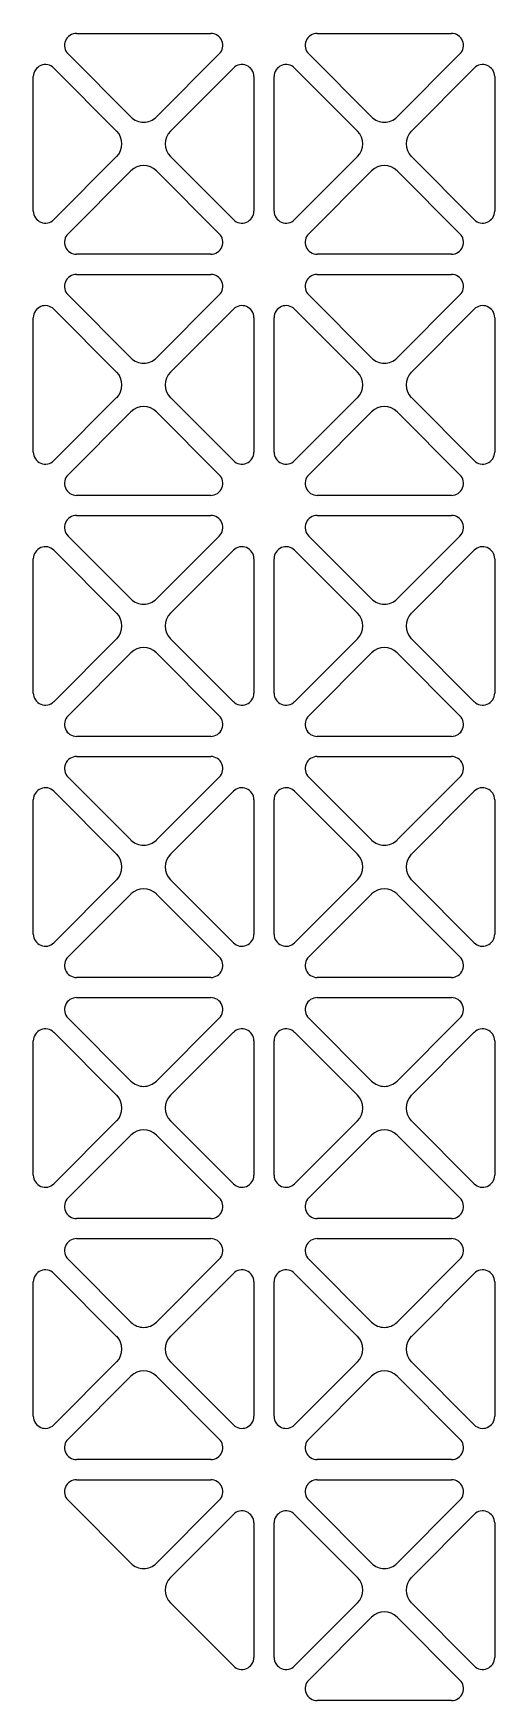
# Model space of a CAD drawing. Extents: x 59521 to 184406, y -1257 to 56672.
# Drawn here: x 68472.6 to 68518.6, y 15468.5 to 15634.5 of the extents above; entities that cross this region are included whole.
import ezdxf

# ---------------------------------------------------------------- set-up
doc = ezdxf.new("R2010")
doc.units = 0
doc.header["$MEASUREMENT"] = 0
doc.layers.get('0').update_dxf_attribs({"linetype": 'CONTINUOUS'})
doc.layers.add('WANGKONG_0', color=7, linetype='CONTINUOUS')

# ---------------------------------------------------------------- blocks, each defined once
blk = doc.blocks.new('ju77')
at = {"layer": 'WANGKONG_0', "color": 87, "linetype": 'Continuous'}
for p, q in [((-266.73, 155), (-253.35, 155)), ((-242.73, 155), (-229.35, 155)), ((-261.31, 146.69), (-267.58, 152.95)), ((-252.5, 152.95), (-258.77, 146.69)), ((-237.31, 146.69), (-243.58, 152.95)), ((-228.5, 152.95), (-234.77, 146.69)), ((-268.99, 151.54), (-262.73, 145.27)), ((-257.35, 145.27), (-251.09, 151.54)), ((-244.99, 151.54), (-238.73, 145.27)), ((-233.35, 145.27), (-227.09, 151.54)), ((-271.04, 137.31), (-271.04, 150.69)), ((-249.04, 150.69), (-249.04, 137.31)), ((-247.04, 137.31), (-247.04, 150.69)), ((-225.04, 150.69), (-225.04, 137.31)), ((-262.73, 142.73), (-268.99, 136.46)), ((-267.58, 135.05), (-261.31, 141.31)), ((-258.77, 141.31), (-252.5, 135.05)), ((-251.09, 136.46), (-257.35, 142.73)), ((-238.73, 142.73), (-244.99, 136.46)), ((-243.58, 135.05), (-237.31, 141.31)), ((-234.77, 141.31), (-228.5, 135.05)), ((-227.09, 136.46), (-233.35, 142.73)), ((-253.35, 133), (-266.73, 133)), ((-229.35, 133), (-242.73, 133)), ((-266.73, 131), (-253.35, 131)), ((-242.73, 131), (-229.35, 131)), ((-261.31, 122.69), (-267.58, 128.95)), ((-252.5, 128.95), (-258.77, 122.69)), ((-237.31, 122.69), (-243.58, 128.95)), ((-228.5, 128.95), (-234.77, 122.69)), ((-271.04, 113.31), (-271.04, 126.69)), ((-268.99, 127.54), (-262.73, 121.27)), ((-257.35, 121.27), (-251.09, 127.54)), ((-249.04, 126.69), (-249.04, 113.31)), ((-247.04, 113.31), (-247.04, 126.69)), ((-244.99, 127.54), (-238.73, 121.27)), ((-233.35, 121.27), (-227.09, 127.54)), ((-225.04, 126.69), (-225.04, 113.31)), ((-262.73, 118.73), (-268.99, 112.46)), ((-251.09, 112.46), (-257.35, 118.73)), ((-238.73, 118.73), (-244.99, 112.46)), ((-227.09, 112.46), (-233.35, 118.73)), ((-267.58, 111.05), (-261.31, 117.31)), ((-258.77, 117.31), (-252.5, 111.05)), ((-243.58, 111.05), (-237.31, 117.31)), ((-234.77, 117.31), (-228.5, 111.05)), ((-253.35, 109), (-266.73, 109)), ((-229.35, 109), (-242.73, 109)), ((-266.73, 107), (-253.35, 107)), ((-242.73, 107), (-229.35, 107)), ((-261.31, 98.69), (-267.58, 104.95)), ((-252.5, 104.95), (-258.77, 98.69)), ((-237.31, 98.69), (-243.58, 104.95)), ((-228.5, 104.95), (-234.77, 98.69)), ((-268.99, 103.54), (-262.73, 97.27)), ((-257.35, 97.27), (-251.09, 103.54)), ((-244.99, 103.54), (-238.73, 97.27)), ((-233.35, 97.27), (-227.09, 103.54)), ((-271.04, 89.31), (-271.04, 102.69)), ((-249.04, 102.69), (-249.04, 89.31)), ((-247.04, 89.31), (-247.04, 102.69)), ((-225.04, 102.69), (-225.04, 89.31)), ((-262.73, 94.73), (-268.99, 88.46)), ((-251.09, 88.46), (-257.35, 94.73)), ((-238.73, 94.73), (-244.99, 88.46)), ((-227.09, 88.46), (-233.35, 94.73)), ((-267.58, 87.05), (-261.31, 93.31)), ((-258.77, 93.31), (-252.5, 87.05)), ((-243.58, 87.05), (-237.31, 93.31)), ((-234.77, 93.31), (-228.5, 87.05)), ((-253.35, 85), (-266.73, 85)), ((-229.35, 85), (-242.73, 85)), ((-266.73, 83), (-253.35, 83)), ((-242.73, 83), (-229.35, 83)), ((-261.31, 74.69), (-267.58, 80.95)), ((-252.5, 80.95), (-258.77, 74.69)), ((-237.31, 74.69), (-243.58, 80.95)), ((-228.5, 80.95), (-234.77, 74.69)), ((-271.04, 65.31), (-271.04, 78.69)), ((-268.99, 79.54), (-262.73, 73.27)), ((-257.35, 73.27), (-251.09, 79.54)), ((-249.04, 78.69), (-249.04, 65.31)), ((-247.04, 65.31), (-247.04, 78.69)), ((-244.99, 79.54), (-238.73, 73.27)), ((-233.35, 73.27), (-227.09, 79.54)), ((-225.04, 78.69), (-225.04, 65.31)), ((-262.73, 70.73), (-268.99, 64.46)), ((-251.09, 64.46), (-257.35, 70.73)), ((-238.73, 70.73), (-244.99, 64.46)), ((-227.09, 64.46), (-233.35, 70.73)), ((-267.58, 63.05), (-261.31, 69.31)), ((-258.77, 69.31), (-252.5, 63.05)), ((-243.58, 63.05), (-237.31, 69.31)), ((-234.77, 69.31), (-228.5, 63.05)), ((-253.35, 61), (-266.73, 61)), ((-229.35, 61), (-242.73, 61)), ((-266.73, 59), (-253.35, 59)), ((-242.73, 59), (-229.35, 59)), ((-261.31, 50.69), (-267.58, 56.95)), ((-252.5, 56.95), (-258.77, 50.69)), ((-237.31, 50.69), (-243.58, 56.95)), ((-228.5, 56.95), (-234.77, 50.69)), ((-268.99, 55.54), (-262.73, 49.27)), ((-257.35, 49.27), (-251.09, 55.54)), ((-244.99, 55.54), (-238.73, 49.27)), ((-233.35, 49.27), (-227.09, 55.54)), ((-271.04, 41.31), (-271.04, 54.69)), ((-249.04, 54.69), (-249.04, 41.31)), ((-247.04, 41.31), (-247.04, 54.69)), ((-225.04, 54.69), (-225.04, 41.31)), ((-262.73, 46.73), (-268.99, 40.46)), ((-251.09, 40.46), (-257.35, 46.73)), ((-238.73, 46.73), (-244.99, 40.46)), ((-227.09, 40.46), (-233.35, 46.73)), ((-267.58, 39.05), (-261.31, 45.31)), ((-258.77, 45.31), (-252.5, 39.05)), ((-243.58, 39.05), (-237.31, 45.31)), ((-234.77, 45.31), (-228.5, 39.05)), ((-253.35, 37), (-266.73, 37)), ((-229.35, 37), (-242.73, 37)), ((-266.73, 35), (-253.35, 35)), ((-242.73, 35), (-229.35, 35)), ((-261.31, 26.69), (-267.58, 32.95)), ((-252.5, 32.95), (-258.77, 26.69)), ((-237.31, 26.69), (-243.58, 32.95)), ((-228.5, 32.95), (-234.77, 26.69)), ((-271.04, 17.31), (-271.04, 30.69)), ((-268.99, 31.54), (-262.73, 25.27)), ((-257.35, 25.27), (-251.09, 31.54)), ((-249.04, 30.69), (-249.04, 17.31)), ((-247.04, 17.31), (-247.04, 30.69)), ((-244.99, 31.54), (-238.73, 25.27)), ((-233.35, 25.27), (-227.09, 31.54)), ((-225.04, 30.69), (-225.04, 17.31)), ((-262.73, 22.73), (-268.99, 16.46)), ((-251.09, 16.46), (-257.35, 22.73)), ((-238.73, 22.73), (-244.99, 16.46)), ((-227.09, 16.46), (-233.35, 22.73)), ((-267.58, 15.05), (-261.31, 21.31)), ((-258.77, 21.31), (-252.5, 15.05)), ((-243.58, 15.05), (-237.31, 21.31)), ((-234.77, 21.31), (-228.5, 15.05)), ((-253.35, 13), (-266.73, 13)), ((-229.35, 13), (-242.73, 13)), ((-266.73, 11), (-253.35, 11)), ((-242.73, 11), (-229.35, 11)), ((-261.31, 2.69), (-267.58, 8.95)), ((-252.5, 8.95), (-258.77, 2.69)), ((-237.31, 2.69), (-243.58, 8.95)), ((-228.5, 8.95), (-234.77, 2.69)), ((-257.35, 1.27), (-251.09, 7.54)), ((-249.04, 6.69), (-249.04, -6.69)), ((-247.04, -6.69), (-247.04, 6.69)), ((-244.99, 7.54), (-238.73, 1.27)), ((-233.35, 1.27), (-227.09, 7.54)), ((-225.04, 6.69), (-225.04, -6.69)), ((-251.09, -7.54), (-257.35, -1.27)), ((-238.73, -1.27), (-244.99, -7.54)), ((-227.09, -7.54), (-233.35, -1.27)), ((-243.58, -8.95), (-237.31, -2.69)), ((-234.77, -2.69), (-228.5, -8.95)), ((-229.35, -11), (-242.73, -11))]:
    blk.add_line(p, q, dxfattribs=at)
for centre, radius, start, end in [((-266.73, 153.8), 1.2, 90, 225), ((-253.35, 153.8), 1.2, 315, 90), ((-242.73, 153.8), 1.2, 90, 225), ((-229.35, 153.8), 1.2, 315, 90), ((-269.84, 150.69), 1.2, 45, 180), ((-250.24, 150.69), 1.2, 0, 135), ((-245.84, 150.69), 1.2, 45, 180), ((-226.24, 150.69), 1.2, 0, 135), ((-260.04, 147.96), 1.8, 225, 315), ((-236.04, 147.96), 1.8, 225, 315), ((-264, 144), 1.8, 315, 45), ((-256.08, 144), 1.8, 135, 225), ((-240, 144), 1.8, 315, 45), ((-232.08, 144), 1.8, 135, 225), ((-260.04, 140.04), 1.8, 45, 135), ((-236.04, 140.04), 1.8, 45, 135), ((-269.84, 137.31), 1.2, 180, 315), ((-250.24, 137.31), 1.2, 225, 0), ((-245.84, 137.31), 1.2, 180, 315), ((-226.24, 137.31), 1.2, 225, 0), ((-266.73, 134.2), 1.2, 135, 270), ((-253.35, 134.2), 1.2, 270, 45), ((-242.73, 134.2), 1.2, 135, 270), ((-229.35, 134.2), 1.2, 270, 45), ((-266.73, 129.8), 1.2, 90, 225), ((-253.35, 129.8), 1.2, 315, 90), ((-242.73, 129.8), 1.2, 90, 225), ((-229.35, 129.8), 1.2, 315, 90), ((-269.84, 126.69), 1.2, 45, 180), ((-250.24, 126.69), 1.2, 0, 135), ((-245.84, 126.69), 1.2, 45, 180), ((-226.24, 126.69), 1.2, 0, 135), ((-264, 120), 1.8, 315, 45), ((-260.04, 123.96), 1.8, 225, 315), ((-256.08, 120), 1.8, 135, 225), ((-240, 120), 1.8, 315, 45), ((-236.04, 123.96), 1.8, 225, 315), ((-232.08, 120), 1.8, 135, 225), ((-260.04, 116.04), 1.8, 45, 135), ((-236.04, 116.04), 1.8, 45, 135), ((-269.84, 113.31), 1.2, 180, 315), ((-250.24, 113.31), 1.2, 225, 0), ((-245.84, 113.31), 1.2, 180, 315), ((-226.24, 113.31), 1.2, 225, 0), ((-266.73, 110.2), 1.2, 135, 270), ((-253.35, 110.2), 1.2, 270, 45), ((-242.73, 110.2), 1.2, 135, 270), ((-229.35, 110.2), 1.2, 270, 45), ((-266.73, 105.8), 1.2, 90, 225), ((-253.35, 105.8), 1.2, 315, 90), ((-242.73, 105.8), 1.2, 90, 225), ((-229.35, 105.8), 1.2, 315, 90), ((-269.84, 102.69), 1.2, 45, 180), ((-250.24, 102.69), 1.2, 0, 135), ((-245.84, 102.69), 1.2, 45, 180), ((-226.24, 102.69), 1.2, 0, 135), ((-260.04, 99.96), 1.8, 225, 315), ((-236.04, 99.96), 1.8, 225, 315), ((-264, 96), 1.8, 315, 45), ((-256.08, 96), 1.8, 135, 225), ((-240, 96), 1.8, 315, 45), ((-232.08, 96), 1.8, 135, 225), ((-260.04, 92.04), 1.8, 45, 135), ((-236.04, 92.04), 1.8, 45, 135), ((-269.84, 89.31), 1.2, 180, 315), ((-250.24, 89.31), 1.2, 225, 0), ((-245.84, 89.31), 1.2, 180, 315), ((-226.24, 89.31), 1.2, 225, 0), ((-266.73, 86.2), 1.2, 135, 270), ((-253.35, 86.2), 1.2, 270, 45), ((-242.73, 86.2), 1.2, 135, 270), ((-229.35, 86.2), 1.2, 270, 45), ((-266.73, 81.8), 1.2, 90, 225), ((-253.35, 81.8), 1.2, 315, 90), ((-242.73, 81.8), 1.2, 90, 225), ((-229.35, 81.8), 1.2, 315, 90), ((-269.84, 78.69), 1.2, 45, 180), ((-250.24, 78.69), 1.2, 0, 135), ((-245.84, 78.69), 1.2, 45, 180), ((-226.24, 78.69), 1.2, 0, 135), ((-264, 72), 1.8, 315, 45), ((-260.04, 75.96), 1.8, 225, 315), ((-256.08, 72), 1.8, 135, 225), ((-240, 72), 1.8, 315, 45), ((-236.04, 75.96), 1.8, 225, 315), ((-232.08, 72), 1.8, 135, 225), ((-260.04, 68.04), 1.8, 45, 135), ((-236.04, 68.04), 1.8, 45, 135), ((-269.84, 65.31), 1.2, 180, 315), ((-250.24, 65.31), 1.2, 225, 0), ((-245.84, 65.31), 1.2, 180, 315), ((-226.24, 65.31), 1.2, 225, 0), ((-266.73, 62.2), 1.2, 135, 270), ((-253.35, 62.2), 1.2, 270, 45), ((-242.73, 62.2), 1.2, 135, 270), ((-229.35, 62.2), 1.2, 270, 45), ((-266.73, 57.8), 1.2, 90, 225), ((-253.35, 57.8), 1.2, 315, 90), ((-242.73, 57.8), 1.2, 90, 225), ((-229.35, 57.8), 1.2, 315, 90), ((-269.84, 54.69), 1.2, 45, 180), ((-250.24, 54.69), 1.2, 0, 135), ((-245.84, 54.69), 1.2, 45, 180), ((-226.24, 54.69), 1.2, 0, 135), ((-260.04, 51.96), 1.8, 225, 315), ((-236.04, 51.96), 1.8, 225, 315), ((-264, 48), 1.8, 315, 45), ((-256.08, 48), 1.8, 135, 225), ((-240, 48), 1.8, 315, 45), ((-232.08, 48), 1.8, 135, 225), ((-260.04, 44.04), 1.8, 45, 135), ((-236.04, 44.04), 1.8, 45, 135), ((-269.84, 41.31), 1.2, 180, 315), ((-250.24, 41.31), 1.2, 225, 0), ((-245.84, 41.31), 1.2, 180, 315), ((-226.24, 41.31), 1.2, 225, 0), ((-266.73, 38.2), 1.2, 135, 270), ((-253.35, 38.2), 1.2, 270, 45), ((-242.73, 38.2), 1.2, 135, 270), ((-229.35, 38.2), 1.2, 270, 45), ((-266.73, 33.8), 1.2, 90, 225), ((-253.35, 33.8), 1.2, 315, 90), ((-242.73, 33.8), 1.2, 90, 225), ((-229.35, 33.8), 1.2, 315, 90), ((-269.84, 30.69), 1.2, 45, 180), ((-250.24, 30.69), 1.2, 0, 135), ((-245.84, 30.69), 1.2, 45, 180), ((-226.24, 30.69), 1.2, 0, 135), ((-260.04, 27.96), 1.8, 225, 315), ((-236.04, 27.96), 1.8, 225, 315), ((-264, 24), 1.8, 315, 45), ((-256.08, 24), 1.8, 135, 225), ((-240, 24), 1.8, 315, 45), ((-232.08, 24), 1.8, 135, 225), ((-260.04, 20.04), 1.8, 45, 135), ((-236.04, 20.04), 1.8, 45, 135), ((-269.84, 17.31), 1.2, 180, 315), ((-250.24, 17.31), 1.2, 225, 0), ((-245.84, 17.31), 1.2, 180, 315), ((-226.24, 17.31), 1.2, 225, 0), ((-266.73, 14.2), 1.2, 135, 270), ((-253.35, 14.2), 1.2, 270, 45), ((-242.73, 14.2), 1.2, 135, 270), ((-229.35, 14.2), 1.2, 270, 45), ((-266.73, 9.8), 1.2, 90, 225), ((-253.35, 9.8), 1.2, 315, 90), ((-242.73, 9.8), 1.2, 90, 225), ((-229.35, 9.8), 1.2, 315, 90), ((-250.24, 6.69), 1.2, 0, 135), ((-245.84, 6.69), 1.2, 45, 180), ((-226.24, 6.69), 1.2, 0, 135), ((-260.04, 3.96), 1.8, 225, 315), ((-236.04, 3.96), 1.8, 225, 315), ((-256.08, 0), 1.8, 135, 225), ((-240, 0), 1.8, 315, 45), ((-232.08, 0), 1.8, 135, 225), ((-236.04, -3.96), 1.8, 45, 135), ((-250.24, -6.69), 1.2, 225, 0), ((-245.84, -6.69), 1.2, 180, 315), ((-226.24, -6.69), 1.2, 225, 0), ((-242.73, -9.8), 1.2, 135, 270), ((-229.35, -9.8), 1.2, 270, 45)]:
    blk.add_arc(centre, radius, start, end, dxfattribs=at)

msp = doc.modelspace()

# ---------------------------------------------------------------- block references
msp.add_blockref('ju77', (68743.641, 15479.528))

doc.saveas('drawing.dxf')
